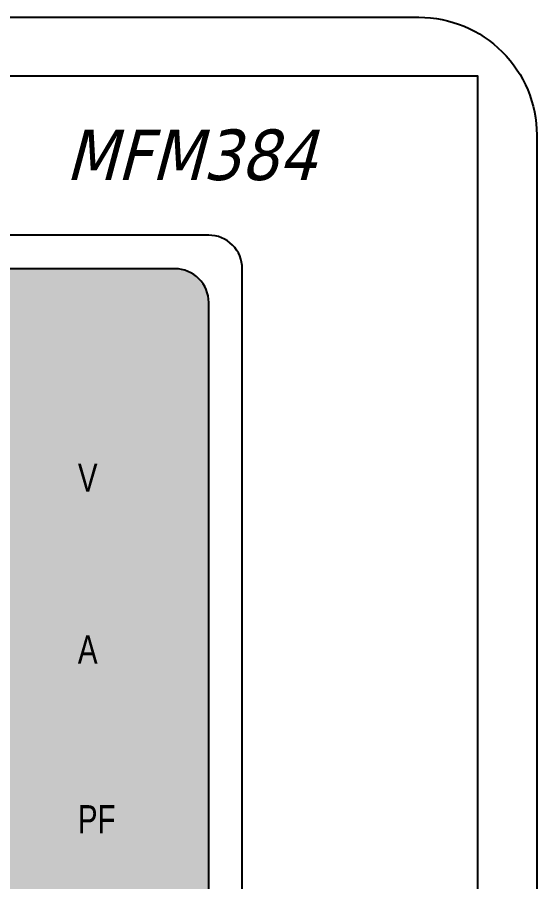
# Model space of a CAD drawing. Header units: millimetres. Extents: x 13402 to 15489, y 85802 to 88728.
# Drawn here: x 14269.4 to 14300.2, y 87190.7 to 87242.1 of the extents above; entities that cross this region are included whole.
import ezdxf

# ---------------------------------------------------------------- set-up
doc = ezdxf.new("R2010")
doc.units = ezdxf.units.MM
doc.styles.add('T25', font='', dxfattribs={"width": 0.8})
doc.styles.get('T25').set_extended_font_data('Dotum')

# ---------------------------------------------------------------- blocks, each defined once
blk = doc.blocks.new('*U1')
at = {"lineweight": 9}
h = blk.add_hatch(color=250, dxfattribs=at)
h.set_gradient(color1=(217, 227, 231), color2=(224, 232, 235), one_color=1, tint=0.9, name='INVCYLINDER')
edge = h.paths.add_edge_path()
edge.add_line((-28, -74.958), (28, -74.958))
edge.add_arc((28, -72.958), 2, 270, 360)
edge.add_line((30, -72.958), (30, -16.958))
edge.add_arc((28, -16.958), 2, 0, 90)
edge.add_line((28, -14.958), (-28, -14.958))
edge.add_arc((-28, -16.958), 2, 90, 180)
edge.add_line((-30, -16.958), (-30, -72.958))
edge.add_arc((-28, -72.958), 2, 180, 270)
for points in [[(-42.5, 0), (42.5, 0, -0.414214), (49.5, -7), (49.5, -92, -0.414214), (42.5, -99), (-42.5, -99, -0.414214), (-49.5, -92), (-49.5, -7, -0.414214)], [(-28, -74.958), (28, -74.958, 0.414214), (30, -72.958), (30, -16.958, 0.414214), (28, -14.958), (-28, -14.958, 0.414214), (-30, -16.958), (-30, -72.958, 0.414214)]]:
    blk.add_lwpolyline(points, format="xyb", close=True)
at = {"color": 56}
blk.add_lwpolyline([(-46, -95.5), (46, -95.5), (46, -3.5), (-46, -3.5)], close=True, dxfattribs=at)
at = {"color": 252, "true_color": 0x9e9e8a}
blk.add_lwpolyline([(-30, -76.958), (30, -76.958, 0.414214), (32, -74.958), (32, -14.958, 0.414214), (30, -12.958), (-30, -12.958, 0.414214), (-32, -14.958), (-32, -74.958, 0.414214)], format="xyb", close=True, dxfattribs=at)
at = {"color": 250, "linetype": 'ByBlock', "lineweight": -2, "style": 'T25', "width": 0.8}
for s, height, p in [('V', 1.682, (22.223, -28.218)), ('V', 1.682, (22.223, -28.218)), ('V', 1.682, (22.223, -28.218)), ('V', 1.682, (22.223, -28.218)), ('A', 1.682, (22.223, -38.435)), ('A', 1.682, (22.223, -38.435)), ('A', 1.682, (22.223, -38.435)), ('A', 1.682, (22.223, -38.435)), ('PF', 1.6817, (22.223, -48.534)), ('PF', 1.6817, (22.223, -48.534)), ('PF', 1.6817, (22.223, -48.534)), ('PF', 1.6817, (22.223, -48.534))]:
    blk.add_text(s, height=height, dxfattribs=at).set_placement(p)
at = {"color": 2, "insert": (28.933, -8.204), "char_height": 3, "width": 2201.82032, "attachment_point": 5}
blk.add_mtext('{\\fTahoma|b0|i1|c0|p34;MFM384}', dxfattribs=at)

msp = doc.modelspace()

# ---------------------------------------------------------------- block references
msp.add_blockref('*U1', (14250.734, 87242.148))

doc.saveas('drawing.dxf')
